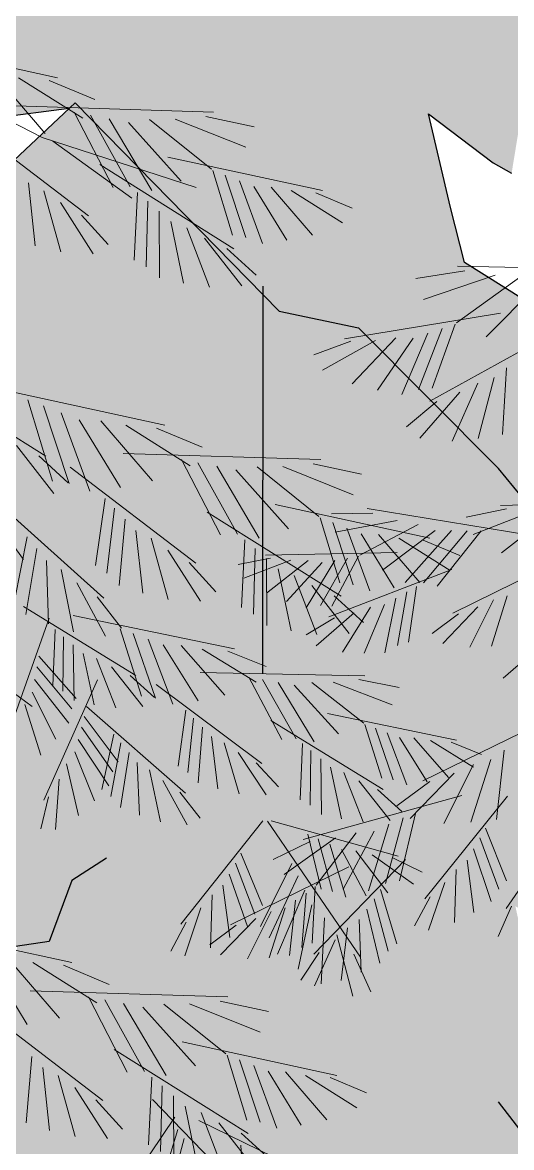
# Model space of a CAD drawing. Header units: millimetres. Extents: x 2403 to 72627, y 1744 to 50777.
# Drawn here: x 29671 to 31405, y 36101 to 40090 of the extents above; entities that cross this region are included whole.
import ezdxf

# ---------------------------------------------------------------- set-up
doc = ezdxf.new("R2010")
doc.units = ezdxf.units.MM
doc.layers.add('dwgmodels.com', color=250, linetype='Continuous')

# ---------------------------------------------------------------- blocks, each defined once
blk = doc.blocks.new('de7')
at = {"layer": 'dwgmodels.com', "linetype": 'Continuous', "lineweight": 0}
for p, q in [((509.9, 5977.7), (852.5, 5903.2)), ((825.5, 5797.5), (565.1, 5930.9)), ((739, 5911.3), (830.7, 5804.7)), ((783.6, 5903.3), (897.4, 5831.6)), ((838, 5898.3), (918.9, 5864.5)), ((778.9, 5853.3), (1129.3, 5842.3)), ((684.9, 5828.7), (907.7, 5658.5)), ((882.3, 5842.2), (951.2, 5708.7)), ((911.4, 5836.8), (981.5, 5709.8)), ((944.6, 5830.6), (1019.9, 5703.2)), ((978.4, 5824.1), (1071.9, 5719.9)), ((1016.2, 5829.6), (1125.8, 5741.5)), ((1061.6, 5829.9), (1186.5, 5780.1)), ((1115.9, 5834.9), (1201.7, 5816.4)), ((1098.6, 5708.6), (825.5, 5797.5)), ((984.3, 5689.6), (844.5, 5791.2)), ((927.8, 5749.3), (1165.4, 5600.3)), ((1048.4, 5762.8), (1322.5, 5703.2)), ((1128.2, 5739), (1163, 5624)), ((1150.3, 5730.6), (1186.9, 5620.4)), ((801.1, 5716.9), (813.4, 5605.5)), ((1175.5, 5720.8), (1216.2, 5609.7)), ((1201.1, 5710.8), (1259.5, 5615.2)), ((1231.7, 5709.6), (1305, 5624.4)), ((828.3, 5702.8), (858.5, 5594.5)), ((994.7, 5699.9), (988.5, 5579.9)), ((1012.7, 5684.4), (1009.8, 5568.4)), ((1267.4, 5703.2), (1358.4, 5645.9)), ((1310.9, 5699.3), (1375.6, 5672.2)), ((857.9, 5681.9), (916, 5591.4)), ((1033.1, 5666.7), (1033.7, 5548.4)), ((895.6, 5659.9), (942.8, 5607.9)), ((1053.8, 5648.6), (1076.4, 5538.9)), ((1082.2, 5637.2), (1122.3, 5532.1)), ((1113.6, 5619.1), (1179.8, 5534.3)), ((1153.2, 5600.6), (1204.9, 5553.3)), ((-960.1, 5562.1), (-1310.5, 5569.4)), ((-1297.6, 5561.3), (-1384.1, 5547.3)), ((-1243.5, 5553.5), (-1370.9, 5510.3)), ((-1198.3, 5550.9), (-1312.3, 5468.6)), ((-1160.8, 5543.4), (-1259.6, 5444.1)), ((-1233.9, 5485.8), (-1510.7, 5440.5)), ((-1114.1, 5466), (-1359.2, 5329.7)), ((-1314.8, 5466.2), (-1355.5, 5353.2)), ((-1363, 5450.5), (-1409.4, 5341.6)), ((-1337.3, 5458.9), (-1379.6, 5350.9)), ((-1499.3, 5436.1), (-1565.4, 5412.4)), ((-1455.7, 5437.7), (-1549.6, 5385.2)), ((-1419.7, 5442.3), (-1497.4, 5360.9)), ((-1389.1, 5441.8), (-1452.4, 5349.4)), ((-1223.6, 5389.1), (-1230.4, 5270.9)), ((-1245.2, 5372.1), (-1273.5, 5263.7)), ((594.5, 5381.4), (832.1, 5232.5)), ((-1306.5, 5345.7), (-1377, 5264.4)), ((-1274.2, 5362.1), (-1319.7, 5259.3)), ((700.4, 5361.8), (1043, 5287.2)), ((-1347, 5329.3), (-1401.1, 5284.7)), ((800.1, 5332.1), (843.6, 5188.3)), ((827.7, 5321.5), (873.5, 5183.8)), ((859.2, 5309.3), (910.1, 5170.3)), ((891.2, 5296.8), (964.3, 5177.2)), ((929.5, 5295.3), (1021.2, 5188.7)), ((974.1, 5287.3), (1087.9, 5215.6)), ((1028.5, 5282.4), (1109.4, 5248.6)), ((780.3, 5251.3), (846.5, 5166.5)), ((819.9, 5232.8), (871.7, 5185.4)), ((969.4, 5237.3), (1319.8, 5226.4)), ((1072.8, 5226.3), (1141.7, 5092.8)), ((875.4, 5212.7), (1098.2, 5042.5)), ((1101.9, 5220.9), (1172, 5093.9)), ((1135.1, 5214.6), (1210.4, 5087.2)), ((1168.9, 5208.1), (1262.4, 5103.9)), ((1206.7, 5213.7), (1316.3, 5125.5)), ((1252.1, 5213.9), (1377, 5164.1)), ((1306.4, 5219), (1392.2, 5200.5)), ((726.2, 5167.9), (935.1, 4980.8)), ((-942.3, 5151.2), (-1234.4, 5145.2)), ((721.6, 5146.4), (792.6, 5049.4)), ((937.5, 5157.4), (920.2, 5038.5)), ((1238.9, 5146.8), (1513, 5087.2)), ((-1460.7, 5131.6), (-1533.8, 5130.2)), ((-1182.2, 5092.6), (-1470.5, 5139.8)), ((-1223.3, 5138.9), (-1294.9, 5124.2)), ((-1178, 5134.2), (-1282.6, 5093.8)), ((-1140.2, 5133.6), (-1232.3, 5061.1)), ((953.9, 5140.4), (940.4, 5025.1)), ((1118.3, 5133.3), (1355.9, 4984.4)), ((-1417.1, 5118.7), (-1527.2, 5098)), ((-1380, 5111.3), (-1483.8, 5056.8)), ((972.6, 5120.8), (962.3, 5002.9)), ((1318.7, 5123.1), (1353.5, 5008)), ((1340.8, 5114.6), (1377.4, 5004.5)), ((-1350, 5100.7), (-1443.2, 5030.4)), ((-1321.3, 5100.5), (-1403.3, 5008.5)), ((-1293.2, 5100.3), (-1370.9, 5007.7)), ((-1268.5, 5100.1), (-1346.3, 5002)), ((798.9, 5089.7), (776.4, 4975.8)), ((991.6, 5100.9), (1003.9, 4989.6)), ((1018.8, 5086.9), (1049, 4978.6)), ((1366, 5104.8), (1406.7, 4993.7)), ((1391.6, 5094.8), (1450, 4999.2)), ((1422.2, 5093.7), (1495.5, 5008.4)), ((1457.9, 5087.3), (1548.9, 5029.9)), ((816, 5068.7), (796.5, 4952)), ((1048.4, 5066), (1106.5, 4975.4)), ((1185.2, 5084), (1179, 4963.9)), ((1203.2, 5068.5), (1200.3, 4952.5)), ((1501.4, 5083.3), (1566.1, 5056.3)), ((-1641.9, 5051.9), (-1699.2, 5040.2)), ((-1605.7, 5048.2), (-1689.3, 5015.9)), ((-1417.1, 5061.8), (-1650.8, 5056.9)), ((-1575.5, 5047.7), (-1649.1, 4989.7)), ((-1527.7, 5047.8), (-1578.8, 4963.4)), ((-1505.6, 5051.7), (-1553.2, 4967.6)), ((-1486.1, 5055.1), (-1533, 4966.6)), ((-1109.2, 5057.4), (-1318.8, 4953.9)), ((833.3, 5047.4), (836.9, 4935.4)), ((1223.6, 5050.8), (1224.2, 4932.4)), ((-1550.3, 5043.7), (-1613.4, 4974.9)), ((-1320.6, 5031.4), (-1538.8, 4947.7)), ((859.3, 5031.3), (881, 4920.9)), ((1086.1, 5043.9), (1133.3, 4992)), ((1244.3, 5032.7), (1266.9, 4922.9)), ((887.2, 5008.1), (938.1, 4913.3)), ((1272.7, 5021.2), (1312.8, 4916.2)), ((-1400.4, 4992), (-1416.7, 4896.6)), ((-1383.3, 5001.7), (-1397.4, 4902.6)), ((1304.1, 5003.1), (1370.3, 4918.3)), ((-1439.8, 4969.3), (-1475.8, 4883.2)), ((-1419.9, 4980.7), (-1439.4, 4884.1)), ((-1246.7, 4977.5), (-1288.8, 4893.7)), ((-1222.2, 4984.6), (-1250.1, 4895.5)), ((923.1, 4983.2), (966.1, 4927.7)), ((1343.7, 4984.7), (1395.4, 4937.3)), ((-1493.4, 4954.7), (-1561.2, 4896)), ((-1464.8, 4964.5), (-1514.5, 4885)), ((-1308.6, 4953.1), (-1355.5, 4918.2)), ((-1274.2, 4965.1), (-1336.3, 4900.4)), ((792.3, 4965.7), (991.7, 4843.7)), ((880.7, 4950.2), (1166.8, 4891.2)), ((-1528.8, 4946), (-1578.7, 4915.5)), ((838.1, 4945), (759.7, 4724.9)), ((964, 4926.4), (1001.6, 4806.9)), ((848.5, 4925.1), (844.4, 4825.1)), ((863.6, 4912.4), (862.3, 4815.7)), ((987.2, 4917.8), (1026.6, 4803.5)), ((1013.5, 4907.9), (1057.2, 4792.6)), ((880.8, 4897.8), (882.4, 4799.2)), ((1040.3, 4897.8), (1102.3, 4798.8)), ((1072.2, 4896.9), (1149.6, 4808.9)), ((1109.5, 4890.6), (1204.9, 4831.9)), ((1154.8, 4887), (1222.6, 4859.6)), ((-1185.1, 4877.3), (-1229.1, 4838.9)), ((819.9, 4878.2), (885.9, 4802.9)), ((898.2, 4882.9), (918, 4791.7)), ((922, 4873.7), (956.4, 4786.5)), ((816.1, 4858.8), (877.9, 4784.4)), ((948.3, 4858.9), (1004.3, 4788.8)), ((1106, 4848.9), (1398.1, 4843)), ((751.6, 4830.2), (808.1, 4788.5)), ((811.9, 4836.7), (872.7, 4758.9)), ((923.8, 4836.2), (828.4, 4622.9)), ((981.5, 4843.8), (1025, 4804.8)), ((1027.9, 4827.6), (1215.1, 4687.8)), ((1192.2, 4840.7), (1250.9, 4730)), ((1216.6, 4836.4), (1276.1, 4731.2)), ((1244.3, 4831.5), (1308.2, 4726.1)), ((1304, 4831.4), (1396, 4758.9)), ((1341.7, 4832), (1446.3, 4791.6)), ((1387, 4836.7), (1458.6, 4822.1)), ((807.7, 4814.1), (849.7, 4730.7)), ((1272.5, 4826.4), (1351.4, 4740.4)), ((795.1, 4792), (823.1, 4702.6)), ((904, 4788.9), (1079.7, 4634.9)), ((-1109.7, 4785.2), (-1372.1, 4656.9)), ((900.3, 4771), (960.3, 4690.8)), ((1080.1, 4782.1), (1066.8, 4682.8)), ((1094, 4768), (1083.8, 4671.8)), ((1331.4, 4776), (1560.3, 4728.8)), ((895.1, 4751.9), (950.9, 4672.9)), ((1109.7, 4751.9), (1102.2, 4653.6)), ((1231, 4763.6), (1430.3, 4641.7)), ((1398.1, 4756.9), (1428.1, 4661.4)), ((1416.6, 4750), (1448.1, 4658.6)), ((889.2, 4730.2), (943.7, 4648)), ((952.5, 4739.5), (931.5, 4641.5)), ((1125.7, 4735.5), (1137, 4642.8)), ((1437.7, 4742.1), (1472.6, 4649.9)), ((1459.1, 4734), (1508.6, 4654.9)), ((1484.6, 4733.3), (1546.5, 4663)), ((1514.4, 4728.3), (1590.8, 4681.4)), ((-1227.8, 4711.2), (-1241.4, 4588.6)), ((883.2, 4708.1), (918.5, 4621.6)), ((965.2, 4724.4), (947.5, 4629.3)), ((979.7, 4707.1), (964.5, 4609.6)), ((1148.5, 4724), (1174.7, 4634.1)), ((1173.4, 4706.9), (1222.6, 4631.9)), ((1287.2, 4723.1), (1283.1, 4623)), ((1302.3, 4710.4), (1301, 4613.7)), ((1550.7, 4725.4), (1604.9, 4703.5)), ((-1251.2, 4694.7), (-1286.6, 4583.5)), ((868.9, 4687), (889.9, 4595.6)), ((994.3, 4689.5), (998.3, 4596.2)), ((1205, 4688.9), (1244.8, 4646)), ((1319.5, 4695.8), (1321.1, 4597.2)), ((-1316.4, 4670.6), (-1394.3, 4590)), ((-1281.9, 4685.9), (-1334.9, 4581.5)), ((1016.1, 4676.3), (1035.2, 4584.5)), ((1336.9, 4680.9), (1356.7, 4589.7)), ((1360.6, 4671.6), (1395, 4584.4)), ((-1359.5, 4655.8), (-1418.2, 4612.4)), ((855.6, 4659.9), (849.1, 4570.4)), ((1039.6, 4657.2), (1082.8, 4578.7)), ((1387, 4656.8), (1442.9, 4586.8)), ((-1302.7, 4631.1), (-1584.1, 4552.7)), ((-1221.7, 4629.9), (-1368.3, 4447.9)), ((836.7, 4628.7), (822.9, 4571.9)), ((1069.7, 4636.8), (1106, 4590.9)), ((1420.2, 4641.8), (1463.7, 4602.8)), ((-1092.1, 4623.2), (-1224, 4430.3)), ((-1406.7, 4591.5), (-1438.2, 4474.8)), ((-1384.2, 4601.6), (-1413.5, 4479.9)), ((-1458.3, 4567.9), (-1513.4, 4464.9)), ((-1432.3, 4579.8), (-1468, 4461.8)), ((-1261, 4572.8), (-1223.4, 4479.9)), ((1217, 4585.7), (1071.6, 4402.8)), ((1225.2, 4585.5), (1390.1, 4344.4)), ((1231.9, 4585.9), (1457, 4523.2)), ((-1571.8, 4549.3), (-1637.5, 4517.3)), ((-1526.8, 4556), (-1618, 4490.9)), ((-1490.1, 4564.8), (-1561.2, 4471.8)), ((-1270.9, 4555.7), (-1237.1, 4465.1)), ((1297, 4562.3), (1320.5, 4465)), ((1315, 4554.2), (1340.2, 4460.9)), ((-1282.2, 4536.2), (-1250.4, 4442.8)), ((1178.1, 4528.4), (1216.3, 4435.8)), ((1335.5, 4544.9), (1364.1, 4450.5)), ((1356.4, 4535.4), (1400.4, 4453)), ((1381.7, 4532.9), (1438.7, 4458.5)), ((-1402.5, 4517.4), (-1565.3, 4349.7)), ((-1293.5, 4516.3), (-1281.4, 4423.7)), ((1168.3, 4511.2), (1202.7, 4420.8)), ((1268.6, 4510.6), (1212.7, 4398.5)), ((1411.1, 4525.9), (1484.1, 4473.8)), ((1447.2, 4520.5), (1499.7, 4494.9)), ((-1502.9, 4504.4), (-1712.8, 4401.7)), ((-1312.8, 4499.5), (-1315.8, 4405.9)), ((1157.2, 4491.7), (1189.5, 4398.5)), ((1279.3, 4488.3), (1228.3, 4378.7)), ((-1562.7, 4469.3), (-1568, 4369.3)), ((-1332.6, 4476.7), (-1361.7, 4391.9)), ((1145.9, 4471.7), (1158.6, 4379.2)), ((-1578.9, 4458), (-1586.7, 4361.7)), ((-1458.4, 4448), (-1433.1, 4354.7)), ((-1446.9, 4464.1), (-1418.1, 4368.2)), ((-1358.8, 4451.4), (-1386.6, 4400)), ((1126.8, 4454.8), (1124.4, 4361.1)), ((1291.4, 4462.9), (1242.7, 4349.6)), ((-1616.1, 4432), (-1644.4, 4343)), ((-1597.4, 4445.1), (-1608.2, 4347.1)), ((-1471.4, 4429.6), (-1448.4, 4333.7)), ((-1214.8, 4434.6), (-1238.5, 4381.2)), ((1107.1, 4431.9), (1078.6, 4346.9)), ((1303.6, 4437), (1279.5, 4322.8)), ((-1668.3, 4412.7), (-1730.5, 4348.2)), ((-1640.6, 4425), (-1683.1, 4341.4)), ((-1484.5, 4410.9), (-1481, 4317.6)), ((535.3, 4409.3), (877.9, 4334.7)), ((1326, 4414.3), (1320.6, 4297.2)), ((-1702.7, 4400.9), (-1749.7, 4366.1)), ((-1505.2, 4396), (-1516.9, 4303)), ((1081.1, 4406.4), (1053.6, 4354.8)), ((-1527.1, 4375.1), (-1563.8, 4293.3)), ((1348.4, 4383.9), (1376.4, 4275.3)), ((-1555.5, 4352.3), (-1588, 4303.7)), ((1378.6, 4349.8), (1408.3, 4283)), ((726.1, 4344.3), (799.2, 4224.7)), ((764.4, 4342.8), (856.1, 4236.2)), ((809, 4334.8), (922.8, 4263.1)), ((863.4, 4329.9), (944.3, 4296.1)), ((804.3, 4284.8), (1154.7, 4273.9)), ((907.7, 4273.8), (976.6, 4140.3)), ((936.8, 4268.4), (1006.9, 4141.4)), ((710.3, 4260.2), (933.1, 4090)), ((970, 4262.1), (1045.3, 4134.7)), ((1003.8, 4255.6), (1097.3, 4151.4)), ((1041.6, 4261.2), (1151.2, 4173)), ((1087, 4261.4), (1211.9, 4211.6)), ((1141.3, 4266.5), (1227.1, 4248)), ((1073.8, 4194.3), (1347.9, 4134.7)), ((807.5, 4168.3), (797.2, 4050.4)), ((953.2, 4180.8), (1190.8, 4031.9)), ((1153.6, 4170.6), (1188.4, 4055.5)), ((826.5, 4148.4), (838.8, 4037.1)), ((1175.7, 4162.1), (1212.3, 4052)), ((1200.9, 4152.3), (1241.6, 4041.2)), ((853.7, 4134.4), (883.9, 4026.1)), ((1020.1, 4131.5), (1013.9, 4011.4)), ((1226.5, 4142.3), (1284.9, 4046.7)), ((1257.1, 4141.2), (1330.4, 4055.9)), ((1292.8, 4134.8), (1383.8, 4077.4)), ((1336.3, 4130.8), (1401, 4103.8)), ((883.3, 4113.5), (941.4, 4022.9)), ((1038.1, 4116), (1035.2, 4000)), ((921, 4091.4), (968.2, 4039.5)), ((1021.5, 4091.9), (1184.3, 3924.2)), ((1058.5, 4098.3), (1059.1, 3979.9)), ((1079.2, 4080.2), (1101.8, 3970.4)), ((1107.6, 4068.7), (1147.7, 3963.7)), ((1060.8, 4060.5), (930.1, 3866.8)), ((1103.4, 4055), (1365.8, 3926.6)), ((1139, 4050.6), (1205.2, 3965.8)), ((1065.9, 4038.7), (1037.1, 3942.8)), ((1178.6, 4032.2), (1230.3, 3984.8)), ((1077.4, 4022.6), (1052.1, 3929.3)), ((1178.1, 4011.1), (1184.8, 3886.1))]:
    blk.add_line(p, q, dxfattribs=at)
blk = doc.blocks.new('Pine 1 Elev_130')
h = blk.add_hatch(color=256)
h.dxf.hatch_style = 1
h.set_gradient(color1=(0, 127, 31), one_color=1, tint=1, name='SPHERICAL')
h.paths.add_polyline_path([(-271.8, 5507.5), (-424.4, 5482.5), (-537.5, 5451.8), (-639, 5397.8), (-737.2, 5397.8), (-628.2, 5358.9), (-523.5, 5403.8), (-475.8, 5307.6), (-422, 5352.6), (-427.9, 5262.2), (-317.6, 5304.2), (-224.3, 5354.8), (-124.2, 5203.6), (-182.6, 5137.1), (-278.5, 5162.8), (-366.2, 5132.1), (-431.4, 5081.4), (-482.2, 5073.1), (-538.9, 5025.3), (-620.8, 5028.4), (-677.3, 5008.8), (-677.5, 4957.9), (-626.8, 4926.7), (-457.4, 4903), (-494.5, 4877.7), (-587.5, 4850.3), (-806.6, 4808.4), (-943.6, 4802), (-1078.2, 4848.8), (-1118.7, 4825.7), (-1043.5, 4773.7), (-956.8, 4733.2), (-850.6, 4729.7), (-774.3, 4735.1), (-791.5, 4639.1), (-901.9, 4571.6), (-839.9, 4531.9), (-766.5, 4528.8), (-590.9, 4649.7), (-642.2, 4514.3), (-533.3, 4564.8), (-495.2, 4539.3), (-219.7, 4575.1), (-211.3, 4583), (71.9, 4294), (181.7, 4270.9), (376.1, 4076), (559, 3852.2), (736.7, 3766.9), (779.6, 3755.9), (827.6, 3922), (869.9, 3885.1), (903.9, 3916.1), (1036.8, 3969.3), (1048.6, 4068.6), (994.7, 4059.9), (893, 4046.1), (771.7, 4094.5), (791.6, 4148.1), (763.4, 4165.1), (608, 4137.4), (534.6, 4177.2), (410.8, 4310.3), (329, 4361.5), (309.5, 4437.8), (278.9, 4567.8), (369, 4499.7), (394.4, 4485.5), (417.5, 4626.7), (488, 4601.1), (538.6, 4510.5), (614.7, 4484.8), (660.3, 4592), (677.5, 4662.6), (756.5, 4656.7), (767.7, 4603), (801.5, 4571.8), (835.6, 4639.5), (821.7, 4715.8), (838.9, 4786.4), (884.2, 4811.6), (1013.9, 4814.1), (971.6, 4848.2), (909.7, 4852.5), (864.6, 4890.8), (791.1, 4874.1), (672.4, 4832.1), (545.4, 4889), (413.2, 5050.4), (458.4, 5050.3), (497.8, 5027.6), (512.1, 5075.5), (591.3, 5095.1), (672.9, 5074.2), (698.7, 5125.8), (752.5, 5168), (765.4, 5230.2), (682, 5179.5), (600, 5177), (430.5, 5178.9), (343.1, 5220.2), (316.4, 5255.6), (394.2, 5285), (422.6, 5344.2), (352.1, 5381.2), (287.3, 5440.7), (229.7, 5591.5), (273.9, 5649.8), (367.1, 5663.6), (412.3, 5649.3), (426.2, 5587.1), (475.7, 5589.8), (482.9, 5654.7), (536.6, 5668.7), (562.2, 5713.8), (680.9, 5738.8), (570.8, 5747.7), (559.7, 5801.4), (503.1, 5784.6), (489.1, 5829.9), (390.2, 5799.1), (285.7, 5799.4), (212.1, 5765.8), (172.7, 5802.6), (109.6, 6095.3), (153.9, 6124.7), (297.7, 6045.2), (376.9, 6073.2), (334.7, 6129.8), (332.2, 6206.1), (417, 6236.9), (422.7, 6263.7), (456.7, 6279.1), (437, 6307.4), (425.8, 6334.3), (287.3, 6296.6), (196.7, 6234.8), (174.2, 6285.7), (146, 6299.9), (160.3, 6350.7), (152, 6395.9), (193.2, 6415), (166.3, 6441.1), (206, 6505.9), (121.3, 6511.8), (135.6, 6559.8), (274.3, 6663.9), (325.3, 6706.1), (308.8, 6779.1), (467, 6852.5), (455.8, 6880.9), (433.3, 6906.3), (297.5, 6833.3), (297.7, 6895.5), (292.2, 6954.8), (241.2, 6912.6), (212.8, 6850.5), (192.6, 6740.4), (85, 6647.6), (124.9, 6746.3), (130.7, 6805.6), (193.2, 6900.5), (133.9, 6918.6), (176.6, 7017.3), (261.7, 7130), (337.7, 7281.9), (285.7, 7264.6), (249.2, 7203.5), (162.7, 7093.6), (97.8, 7096.7), (43, 7166.3), (81.3, 7254.9), (160.8, 7381.8), (199, 7490), (186.7, 7520.1), (152.6, 7463.7), (170.1, 7559.3), (123.9, 7507.3), (90.2, 7387.6), (28, 7367.5), (15.6, 7478.3), (11.6, 7546.1), (57, 7599.6), (7.9, 7695.8), (12.3, 7766.4), (-34.6, 7840.3), (-61.4, 7744.3), (-53.1, 7625.4), (-62.1, 7450.3), (-135.4, 7495.7), (-230.6, 7603.8), (-225.5, 7592.1), (-148.3, 7453.4), (-96.5, 7402.7), (-77.3, 7220.7), (-198.7, 7332.4), (-117.7, 7160.6), (-77.7, 6994.1), (-99.7, 6958.8), (-148.3, 6995.8), (-75.4, 6823.2), (-70.1, 6724.3), (-177, 6854.6), (-228, 6806.8), (-313.6, 6933.3), (-351.9, 7019.5), (-367.9, 6942.9), (-320, 6853.5), (-262, 6775.8), (-185.9, 6703.4), (-151, 6610.2), (-96.3, 6450.2), (-121.8, 6456.1), (-192.3, 6510), (-279.7, 6552.7), (-153.1, 6388.4), (-198.8, 6244.5), (-269.3, 6270.2), (-271.9, 6335.1), (-314.2, 6383.3), (-353.9, 6307.2), (-461.2, 6344.2), (-419, 6290.4), (-422, 6219.8), (-280.9, 6188.3), (-322.2, 6086.7), (-235.9, 6134.5), (-165.2, 6134.2), (-151.5, 6021.2), (-188.2, 5929.5), (-204, 5956.4), (-256.3, 5936.8), (-256.2, 5959.4), (-304.3, 5928.5), (-414.1, 6036.2), (-423, 5926), (-274.3, 5812), (-304.7, 5804.2), (-482.7, 5807.6), (-607.4, 5871.2), (-539.4, 5748.4), (-576.2, 5700.5), (-505.6, 5714.4), (-507.1, 5673.5), (-435.1, 5677.5), (-322.1, 5679.9), (-292.5, 5640.3)])
h = blk.add_hatch(color=256)
h.dxf.hatch_style = 1
h.set_gradient(color1=(0, 127, 31), one_color=1, tint=1, name='SPHERICAL')
h.paths.add_polyline_path([(450.3, 2550.3), (391.1, 2573.1), (383.9, 2687.4), (320.7, 2644), (185.2, 2686.8), (128.6, 2653.1), (100.4, 2681.4), (89.2, 2473.5), (-53.3, 2274.3), (-33.6, 3012.8), (109.7, 2930), (69.8, 2822.7), (123.4, 2785.8), (100.4, 2681.4), (128.6, 2653.1), (185.2, 2686.8), (320.7, 2644), (383.9, 2687.4), (391.1, 2573.1), (450.3, 2550.3), (543.8, 2626.3), (667.9, 2583.5), (707.6, 2629.6), (837.3, 2540.6), (862.9, 2616.8), (939.1, 2596.8), (984.5, 2644.6), (1035.2, 2597.9), (1071.6, 2508.8), (1216.2, 2502.4), (1173.7, 2621.4), (1233.5, 2589.1), (1193, 2681.6), (1306.4, 2618.2), (1405.7, 2736.5), (1307, 2796.1), (1230.7, 2776.6), (1177, 2776.8), (1143.4, 2853.2), (1105.3, 2871.7), (1062.2, 2870.6), (1025.2, 3003.3), (1118.4, 2991.7), (1192, 3050.8), (1166.7, 3096), (1059.4, 3099.2), (980.4, 3127.7), (875.9, 3128), (672.7, 3188), (613.5, 3224.9), (511.8, 3236.6), (472.4, 3281.9), (424.7, 3355.5), (399.6, 3468.6), (520.9, 3408.9), (591.3, 3340.8), (631, 3405.7), (738.2, 3337.5), (870.8, 3299), (933.2, 3368), (1045.9, 3297), (1122.4, 3367.4), (1238.3, 3375.5), (1244.3, 3480), (1388.5, 3538.8), (1309.7, 3612.5), (1256.1, 3643.8), (1114.8, 3616), (1146.1, 3692.1), (1123.6, 3726.1), (925.8, 3718.3), (736.7, 3766.9), (559, 3852.2), (376.1, 4076), (181.7, 4270.9), (71.9, 4294), (-211.3, 4583), (-418, 4389.3), (-598.5, 4288.2), (-627.4, 4236.2), (-818.1, 4195.8), (-968.4, 4224.7), (-1043.5, 4236.2), (-1130.2, 4166.9), (-1159.1, 4103.3), (-1037.8, 4190), (-985.7, 4161.1), (-1014.6, 4097.5), (-945.3, 4138), (-893.3, 4109.1), (-760.4, 4103.3), (-748.8, 4010.8), (-673.7, 4010.8), (-679.4, 3941.5), (-604.1, 3866.1), (-712.3, 3797), (-1034.5, 3758.5), (-1268.9, 3764.9), (-1435.5, 3782.4), (-1514.7, 3762.9), (-1466.8, 3726), (-1387.8, 3683.4), (-1393.6, 3635.4), (-1429.7, 3558.9), (-1352.9, 3568.9), (-1309, 3618.2), (-1286.3, 3629.4), (-1272.4, 3550.2), (-1233, 3527.5), (-1108.5, 3589.3), (-1094.5, 3535.5), (-1162.7, 3434.1), (-1145.8, 3394.5), (-1038.2, 3470.4), (-947.8, 3472.9), (-891.4, 3447.3), (-919.9, 3365.5), (-894.7, 3320.2), (-722.1, 3352.1), (-640.2, 3395.7), (-580.9, 3392.6), (-422.7, 3392.1), (-366, 3442.8), (-320.9, 3408.7), (-291.7, 3413.1), (-314.4, 3254.8), (-423.6, 3104), (-672.5, 3008.7), (-878.7, 3003.8), (-893, 2950.1), (-1076.9, 2871.6), (-1204, 2880.5), (-1239.4, 2846.7), (-1393.5, 2813.3), (-1447.2, 2782.4), (-1289.2, 2733.9), (-1346, 2652.2), (-1258.4, 2661.8), (-1224.5, 2637.6), (-1118.7, 2652.7), (-1103.2, 2593.5), (-1029.9, 2552.3), (-991.3, 2435.1), (-1231, 2380.6), (-1445.8, 2358.7), (-1660.3, 2398.9), (-1683, 2376.4), (-1612.7, 2277.3), (-1498.5, 2212), (-1367.1, 2234.2), (-1361.6, 2200.2), (-1523.1, 2034.1), (-1494.9, 2017.1), (-1410.2, 2005.5), (-1321.2, 2002.4), (-1240.5, 2072.7), (-1272, 1945.7), (-1229.7, 1903.2), (-1071.3, 1993.1), (-1020.6, 1928), (-935.7, 1987), (-862.2, 1992.4), (-736.5, 1934.2), (-870.2, 1635.5), (-1014.6, 1600.9), (-956.8, 1554.6), (-1066.7, 1502.6), (-1043.5, 1462.2), (-1008.9, 1462.2), (-906.7, 1345.7), (-881.4, 1308.9), (-779.9, 1229.4), (-743, 1127), (-552.3, 1190.5), (-562.8, 1101.6), (-413, 1135), (-326.9, 1063.4), (-202.8, 1077.9), (-222.9, 959.4), (-40.9, 896.5), (66.7, 973.9), (106.2, 958.2), (154.4, 1011.7), (227.8, 997.4), (287.3, 1067.8), (447.5, 1046.1), (507.1, 904.7), (399.5, 813.2), (499.5, 682), (579.9, 688.3), (614, 770.1), (822.8, 684.7), (884.8, 632.3), (955.7, 722.4), (1133.8, 771.3), (1424.2, 728.2), (1470.1, 795.6), (1382.7, 860.9), (1594.6, 874.3), (1512.8, 900), (1710.6, 933.3), (1586.4, 959.1), (1578, 984.5), (1747.8, 1077.2), (1714, 1111.2), (1612.3, 1103.1), (1394.7, 1075.5), (1293.2, 1138), (1135.2, 1190.5), (1031.2, 1311.9), (1164.1, 1288.8), (1302.8, 1375.5), (1366.4, 1358.1), (1406.9, 1381.3), (1366.4, 1421.7), (1412.7, 1462.2), (1505.1, 1450.6), (1516.7, 1485.3), (1487.8, 1537.3), (1580.2, 1577.7), (1614, 1637), (1568.7, 1658.7), (1455.7, 1603.6), (1292.1, 1663.4), (1135.2, 1670.2), (1023.8, 1678.4), (922.3, 1763.5), (841, 1828.9), (1060.1, 1982.3), (1089, 1953.4), (1117.5, 1856.1), (1181.5, 1901.4), (1187.3, 2011.2), (1315.7, 1988.2), (1389.5, 1976.5), (1372.4, 2036), (1412.7, 2097.9), (1557.1, 2097.9), (1701.6, 2178.8), (1747.8, 2282.8), (1713.2, 2317.5), (1661.2, 2265.5), (1516.7, 2201.9), (1435.8, 2253.9), (1516.7, 2323.3), (1366.4, 2265.5), (1127.5, 2305.2), (1141.7, 2344.7), (1150.4, 2398.3), (961.1, 2407.4), (856.8, 2475.6), (752.3, 2459), (536.5, 2620.4)])
at = {"layer": 'dwgmodels.com', "linetype": 'Continuous'}
for p, q in [((-219.7, 4575.1), (-495.2, 4539.3)), ((-418, 4389.3), (-211.3, 4583)), ((-211.3, 4583), (71.9, 4294)), ((309.5, 4437.8), (278.9, 4567.8)), ((278.9, 4567.8), (369, 4499.7)), ((369, 4499.7), (394.4, 4485.5)), ((329, 4361.5), (309.5, 4437.8)), ((410.8, 4310.3), (329, 4361.5)), ((49.3, 4328.7), (48.7, 3791.2)), ((71.9, 4294), (181.7, 4270.9)), ((181.7, 4270.9), (376.1, 4076)), ((559, 3852.2), (376.1, 4076)), ((-168, 3535.4), (-216.1, 3504.5)), ((-216.1, 3504.5), (-247.5, 3419.8)), ((-247.5, 3419.8), (-320.9, 3408.7)), ((488, 3051.5), (376.1, 3197.5))]:
    blk.add_line(p, q, dxfattribs=at)

msp = doc.modelspace()

# ---------------------------------------------------------------- block references
at = {"layer": 'dwgmodels.com', "linetype": 'Continuous', "lineweight": 0, "xscale": 2.556092162598885, "yscale": 2.556092162598885, "zscale": 2.556092162598885}
msp.add_blockref('Pine 1 Elev_130', (30397.6, 28090.2), dxfattribs=at)
at = {"layer": 'dwgmodels.com', "xscale": 2, "yscale": 2, "zscale": 2}
for p in [(28089.4, 28087.4), (33834.5, 28087.4)]:
    msp.add_blockref('de7', p, dxfattribs=at)

doc.saveas('drawing.dxf')
